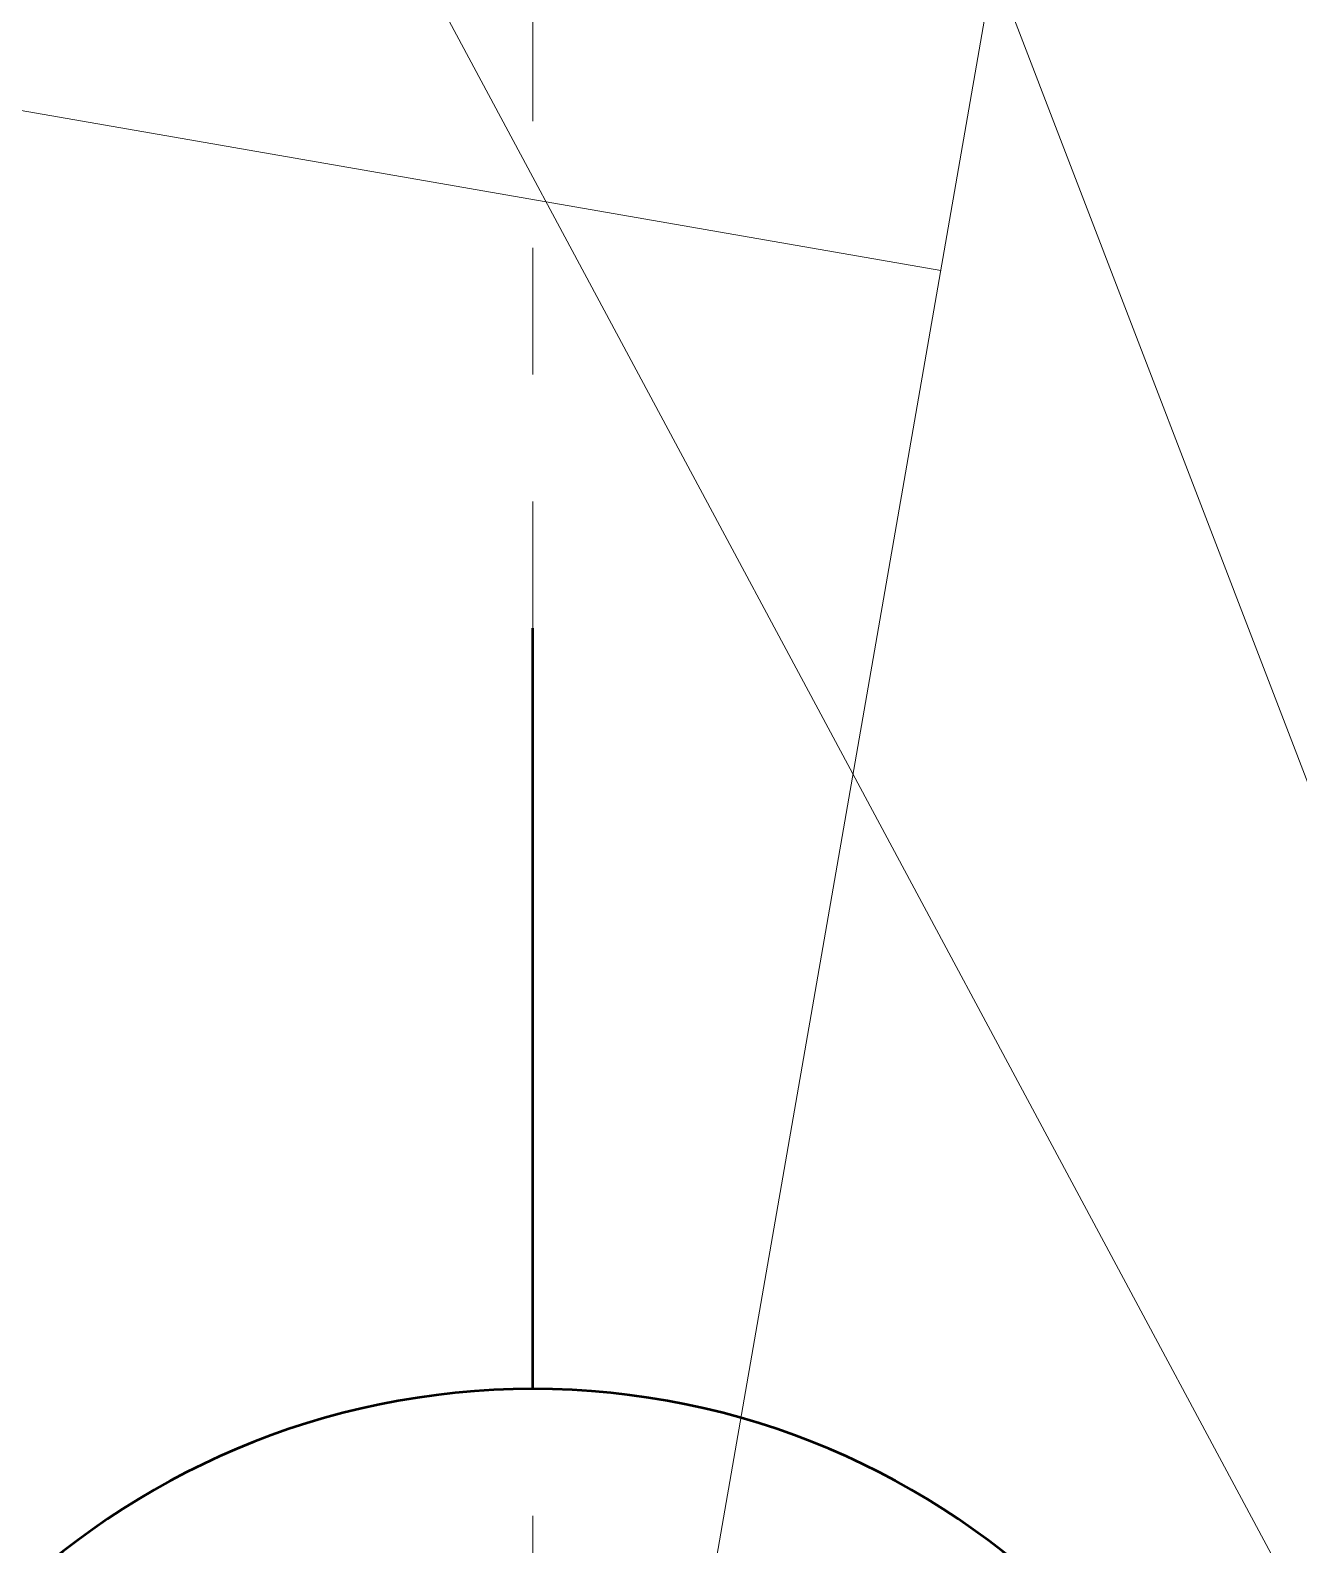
# Model space of a CAD drawing. Header units: metres. Extents: x -1161 to -1081, y 0 to 563.
# Drawn here: x -1105.679 to -1104.679, y 539.699 to 540.894 of the extents above; entities that cross this region are included whole.
import ezdxf

# ---------------------------------------------------------------- set-up
doc = ezdxf.new("R2010")
doc.units = ezdxf.units.M
doc.linetypes.add('Dot_Section Line', pattern=[0.02, 0, -0.02])
doc.layers.add('A-DETL', color=7, linetype='Continuous', lineweight=13)
doc.layers.add('G-ANNO-TEXT', color=7, linetype='Continuous', lineweight=9)
doc.layers.add('G-ANNO-SYMB', color=7, linetype='Continuous', lineweight=35, true_color=0x0080ff)

# ---------------------------------------------------------------- blocks, each defined once
blk = doc.blocks.new('Drafting View - SectionHead-4898858-DRG-2873121 - DECK SLAB GENERAL ARRANGEMENT PLAN')
at = {"layer": 'G-ANNO-SYMB', "color": 7, "lineweight": 50}
blk.add_line((0.004, 0), (0.01, 0), dxfattribs=at)
for start, end in [(360, 180), (180, 360)]:
    blk.add_arc((-0.002, 0), 0.006, start, end, dxfattribs=at)

msp = doc.modelspace()

# ---------------------------------------------------------------- linework, layer by layer
at = {"layer": 'A-DETL', "color": 143, "lineweight": 18, "true_color": 0x78aac8}
for p, q in [((-1104.8327, 541.4432), (-1107.0641, 528.6356)), ((-1105.9461, 540.8759), (-1104.9614, 540.7043))]:
    msp.add_line(p, q, dxfattribs=at)
at = {"layer": 'G-ANNO-SYMB', "color": 7, "linetype": 'Dot_Section Line', "lineweight": 9, "true_color": 0xffffff}
msp.add_line((-1105.2831, 539.4223), (-1105.2831, 546.887), dxfattribs=at)
at = {"layer": 'G-ANNO-TEXT'}
for p, q in [((-1105.9875, 543.725), (-1104.5878, 540.0811)), ((-1106.351, 542.7703), (-1104.5878, 539.4811))]:
    msp.add_line(p, q, dxfattribs=at)

# ---------------------------------------------------------------- block references
at = {"layer": 'G-ANNO-SYMB', "color": 7, "lineweight": 50, "xscale": 99.99999999999996, "yscale": 99.99999999999996, "zscale": 99.99999999999996, "rotation": 90.00000000000105}
msp.add_blockref('Drafting View - SectionHead-4898858-DRG-2873121 - DECK SLAB GENERAL ARRANGEMENT PLAN', (-1105.2831, 539.4223), dxfattribs=at)

doc.saveas('drawing.dxf')
